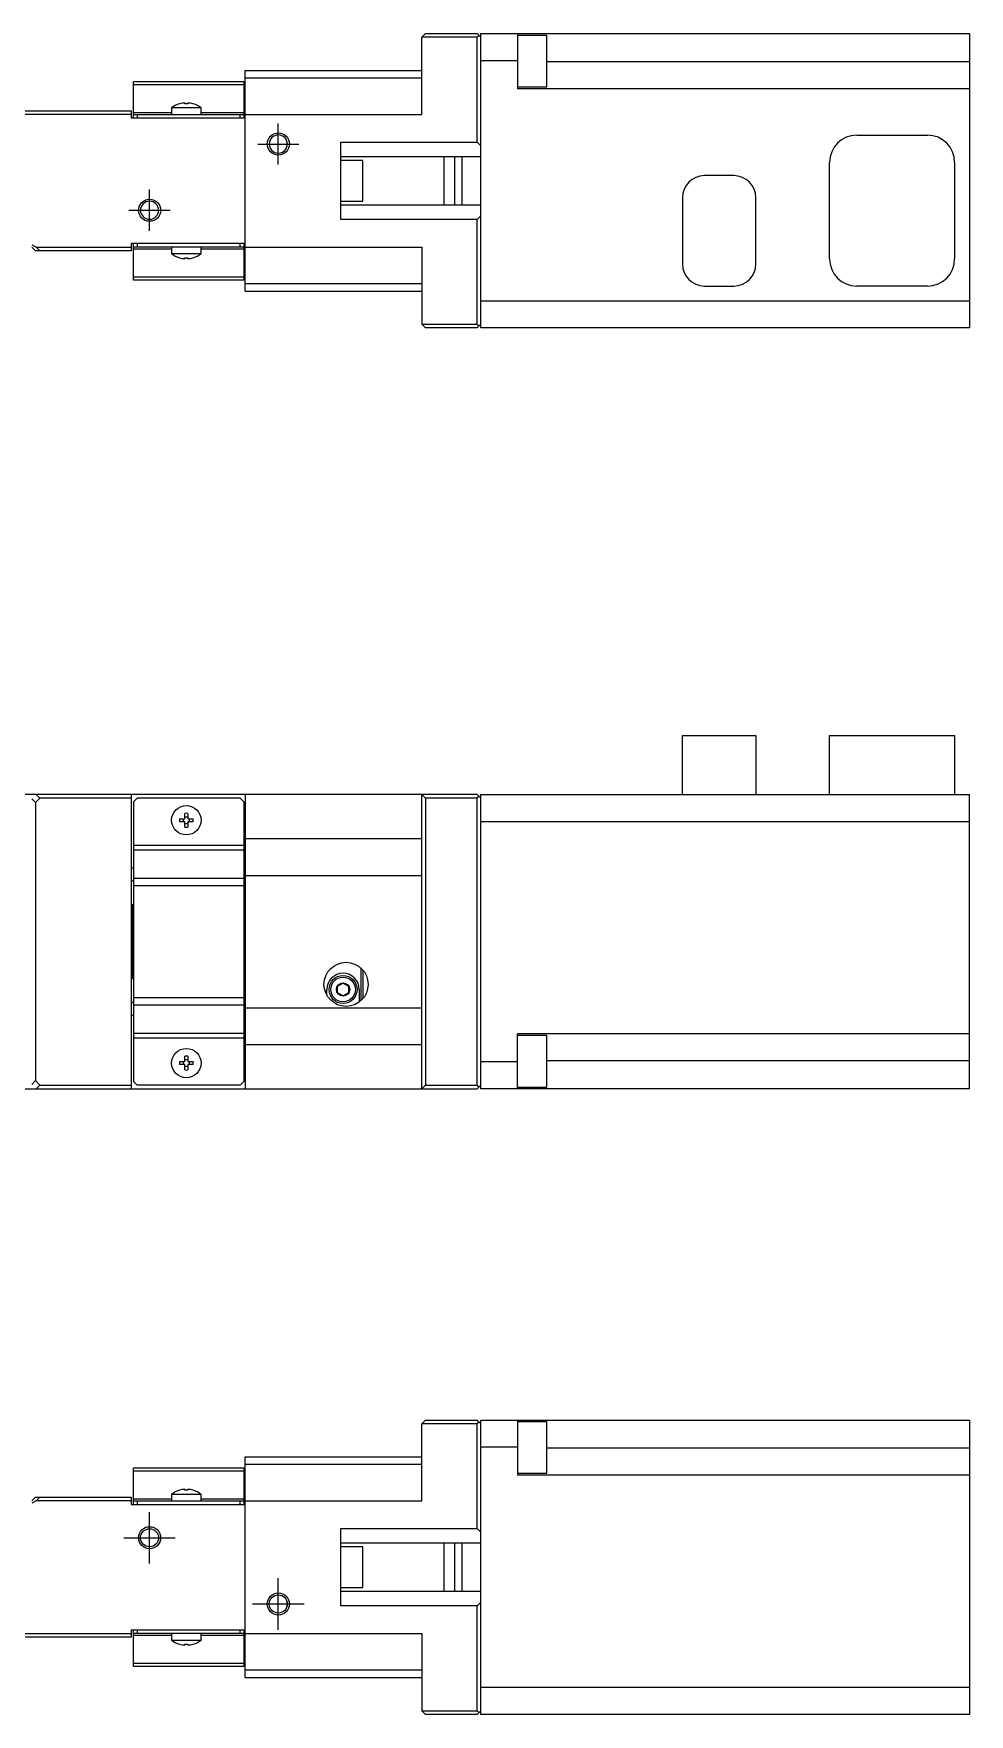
# Model space of a CAD drawing. Extents: x 0 to 582, y -8 to 238.
# Drawn here: x 148.8 to 275.9, y 10 to 238.4 of the extents above; entities that cross this region are included whole.
import ezdxf

# ---------------------------------------------------------------- set-up
doc = ezdxf.new("R2010")
doc.units = 0
doc.header["$LTSCALE"] = 0.5
doc.linetypes.add('CENTER', pattern=[50.8, 31.75, -6.35, 6.35, -6.35])
for name, color, linetype in [('MSM_CENTER', 1, 'CENTER'), ('MSM_CONTINUOUS', 7, 'CONTINUOUS'), ('MSM_NARROW', 5, 'CONTINUOUS')]:
    doc.layers.add(name, color=color, linetype=linetype)

msp = doc.modelspace()

# ---------------------------------------------------------------- linework, layer by layer
at = {"layer": 'MSM_CENTER'}
for p, q in [((182, 220.587476), (182, 226.187476)), ((179.2, 223.387476), (184.8, 223.387476)), ((164.5, 211.587476), (164.5, 217.187476)), ((161.7, 214.387476), (167.3, 214.387476)), ((164.5, 30.5), (164.5, 37.5)), ((161, 34), (168, 34)), ((182, 21.5), (182, 28.5)), ((178.5, 25), (185.5, 25))]:
    msp.add_line(p, q, dxfattribs=at)
at = {"layer": 'MSM_CONTINUOUS'}
for p, q in [((202, 238.387476), (201.5, 237.887476)), ((209, 237.887476), (201.5, 237.887476)), ((201.5, 227.387476), (201.5, 237.887476)), ((202, 238.387476), (209, 238.387476)), ((209.5, 237.887476), (209, 238.387476)), ((209, 237.887476), (209.25, 238.137476)), ((209, 223.637476), (209, 237.887476)), ((209.5, 198.387476), (209.5, 238.387476)), ((209.5, 238.387476), (275.9, 238.387476)), ((214.5, 238.387476), (214.5, 230.899251)), ((218.5, 238.150932), (214.5, 238.150932)), ((218.5, 231.150932), (218.5, 238.150932)), ((275.9, 238.387476), (275.9, 198.387476)), ((177.5, 233.387476), (201.5, 233.387476)), ((177.5, 203.387476), (177.5, 233.387476)), ((214.5, 234.687476), (209.5, 234.687476)), ((218.5, 234.599251), (275.9, 234.599251)), ((162.3, 226.887476), (162.3, 231.887476)), ((162.3, 231.887476), (177.3, 231.887476)), ((177.3, 231.448136), (162.3, 231.448136)), ((177.3, 231.887476), (177.3, 226.887476)), ((177.5, 232.387476), (201.5, 232.387476)), ((214.5, 231.150932), (218.5, 231.150932)), ((275.9, 230.899251), (214.5, 230.899251)), ((168.571291, 228.843208), (168.55, 228.843208)), ((169.3, 228.843208), (169.3, 228.974951)), ((169.7, 228.843208), (169.3, 228.843208)), ((169.7, 228.974951), (169.7, 228.843208)), ((170.45, 228.843208), (170.428709, 228.843208)), ((70.5, 227.887476), (162, 227.887476)), ((162, 227.387476), (146.5, 227.387476)), ((162, 227.887476), (162, 226.887476)), ((177.5, 226.887476), (162, 226.887476)), ((162.3, 227.680369), (167.5, 227.680369)), ((162.3, 227.387476), (177.3, 227.387476)), ((162.8, 227.387476), (162.8, 226.887476)), ((171.5, 228.285475), (167.5, 228.285475)), ((167.5, 228.285475), (167.5, 227.387476)), ((171.5, 227.387476), (171.5, 228.285475)), ((171.5, 227.680369), (177.3, 227.680369)), ((176.8, 226.887476), (176.8, 227.387476)), ((177.5, 227.387476), (201.5, 227.387476)), ((260.6, 224.587476), (270.2, 224.587476)), ((183.2, 223.119763), (183.2, 223.655189)), ((190.5, 223.637476), (209, 223.637476)), ((190.5, 213.137476), (190.5, 223.637476)), ((209.5, 221.637476), (190.5, 221.637476)), ((204.5, 221.637476), (204.5, 215.137476)), ((206, 215.137476), (206, 221.637476)), ((207, 215.137476), (207, 221.637476)), ((209.5, 223.137476), (209, 223.637476)), ((193.5, 221.137476), (190.5, 221.137476)), ((193.5, 215.637476), (193.5, 221.137476)), ((256.9, 207.787476), (256.9, 220.887476)), ((273.9, 220.887476), (273.9, 207.787476)), ((243.9, 219.087476), (239.9, 219.087476)), ((190.5, 215.637476), (193.5, 215.637476)), ((190.5, 215.137476), (209.5, 215.137476)), ((236.9, 216.087476), (236.9, 207.087476)), ((246.9, 207.087476), (246.9, 216.087476)), ((209, 213.137476), (190.5, 213.137476)), ((209, 213.137476), (209.5, 213.637476)), ((209, 198.887476), (209, 213.137476)), ((148.5, 209.693662), (149.112372, 209.387476)), ((149, 208.887476), (148.5, 209.387476)), ((162, 208.887476), (149, 208.887476)), ((149.112372, 209.387476), (162, 209.387476)), ((149.112372, 209.387476), (149.612372, 208.887476)), ((177.5, 209.887476), (162, 209.887476)), ((162, 209.887476), (162, 208.887476)), ((162.3, 204.887476), (162.3, 209.887476)), ((177.3, 209.387476), (162.3, 209.387476)), ((167.5, 209.094583), (162.3, 209.094583)), ((162.8, 209.887476), (162.8, 209.387476)), ((167.5, 209.387476), (167.5, 208.489477)), ((167.5, 208.489477), (171.5, 208.489477)), ((168.55, 207.931744), (168.571291, 207.931744)), ((169.3, 207.931744), (169.7, 207.931744)), ((169.3, 207.8), (169.3, 207.931744)), ((169.7, 207.931744), (169.7, 207.8)), ((170.428709, 207.931744), (170.45, 207.931744)), ((171.5, 208.489477), (171.5, 209.387476)), ((177.3, 209.094583), (171.5, 209.094583)), ((176.8, 209.387476), (176.8, 209.887476)), ((177.3, 209.887476), (177.3, 204.887476)), ((177.5, 209.387476), (201.5, 209.387476)), ((201.5, 209.387476), (201.5, 198.887476)), ((162.3, 205.326816), (177.3, 205.326816)), ((177.3, 204.887476), (162.3, 204.887476)), ((201.5, 204.387476), (177.5, 204.387476)), ((177.5, 203.387476), (201.5, 203.387476)), ((239.9, 204.087476), (243.9, 204.087476)), ((270.2, 204.087476), (260.6, 204.087476)), ((209.5, 202.087476), (275.9, 202.087476)), ((201.5, 198.887476), (202, 198.387476)), ((201.5, 198.887476), (209, 198.887476)), ((209.25, 198.637476), (209, 198.887476)), ((209, 198.387476), (209.5, 198.887476)), ((209, 198.387476), (202, 198.387476)), ((275.9, 198.387476), (209.5, 198.387476)), ((236.9, 135), (236.9, 143)), ((236.9, 143), (246.9, 143)), ((246.9, 143), (246.9, 135)), ((256.9, 135), (256.9, 143)), ((256.9, 143), (273.9, 143)), ((273.9, 143), (273.9, 135)), ((209, 135), (140, 135)), ((149.112372, 135), (149.612372, 134.5)), ((162, 135), (162, 95)), ((177.5, 135), (177.5, 95)), ((201.5, 135), (202, 134.5)), ((201.5, 95), (201.5, 135)), ((209.5, 134.5), (209, 135)), ((209, 134.5), (209.25, 134.75)), ((209.5, 95), (209.5, 135)), ((209.5, 135), (275.9, 135)), ((275.9, 95), (275.9, 135)), ((149, 133.887628), (148.5, 134.387628)), ((149.612372, 134.5), (149, 133.887628)), ((149, 133.887628), (149, 96.112373)), ((162, 134.5), (149.612372, 134.5)), ((162.8, 134.5), (162.3, 134)), ((162.3, 134), (162.3, 96)), ((176.8, 134.5), (162.8, 134.5)), ((177.3, 134), (176.8, 134.5)), ((177.3, 134), (177.3, 96)), ((202, 134.5), (202, 95.5)), ((209, 134.5), (202, 134.5)), ((209, 95.5), (209, 134.5)), ((168.571291, 131.7), (169.3, 131.7)), ((169.3, 131.3), (168.571291, 131.3)), ((169.3, 131.7), (169.3, 132.428709)), ((169.3, 130.571291), (169.3, 131.3)), ((169.7, 132.428709), (169.7, 131.7)), ((169.7, 131.7), (170.428709, 131.7)), ((169.7, 131.3), (169.7, 130.571291)), ((170.428709, 131.3), (169.7, 131.3)), ((275.9, 131.3), (209.5, 131.3)), ((162.3, 128.121321), (177.3, 128.121321)), ((177.5, 129), (201.5, 129)), ((177.3, 127.414214), (162.3, 127.414214)), ((162.3, 125), (162, 125)), ((162.3, 123.646447), (177.3, 123.646447)), ((177.5, 125), (177.3, 125)), ((177.5, 124), (201.5, 124)), ((162, 123.25), (162.3, 123.25)), ((177.3, 122.585787), (162.3, 122.585787)), ((177.5, 122.272971), (177.3, 122.272971)), ((162.2, 120), (162, 119.8)), ((162.2, 120), (162.2, 110)), ((162.3, 120), (162.2, 120)), ((177.5, 119.772971), (177.3, 119.772971)), ((177.3, 117.272971), (177.5, 117.272971)), ((177.5, 112.727029), (177.3, 112.727029)), ((162, 110.2), (162.2, 110)), ((162.2, 110), (162.3, 110)), ((177.3, 110.227029), (177.5, 110.227029)), ((193.2, 111.436068), (193.2, 106.963932)), ((193.5, 111.126136), (193.5, 107.273864)), ((193.5, 111), (193.6, 111)), ((162.3, 107.414214), (177.3, 107.414214)), ((177.3, 107.727029), (177.5, 107.727029)), ((188.6, 107.703337), (188.6, 108.5)), ((190.05, 108.933013), (190.8, 109.366026)), ((190.05, 108.066988), (190.05, 108.933013)), ((190.8, 107.633975), (190.05, 108.066988)), ((190.8, 109.366026), (191.55, 108.933013)), ((191.55, 108.066988), (190.8, 107.633975)), ((191.55, 108.933013), (191.55, 108.066988)), ((193, 108.5), (193, 106.8)), ((162.3, 106.75), (162, 106.75)), ((177.3, 106.353554), (162.3, 106.353554)), ((177.5, 106), (201.5, 106)), ((162, 105), (162.3, 105)), ((177.3, 105), (177.5, 105)), ((162.3, 102.585787), (177.3, 102.585787)), ((177.3, 101.87868), (162.3, 101.87868)), ((201.5, 101), (177.5, 101)), ((214.5, 95), (214.5, 102.488225)), ((275.9, 102.488225), (214.5, 102.488225)), ((218.5, 102.236544), (214.5, 102.236544)), ((218.5, 95.236544), (218.5, 102.236544)), ((168.571291, 98.7), (169.3, 98.7)), ((169.3, 98.3), (168.571291, 98.3)), ((169.3, 98.7), (169.3, 99.428709)), ((169.3, 97.571291), (169.3, 98.3)), ((169.7, 99.428709), (169.7, 98.7)), ((169.7, 98.7), (170.428709, 98.7)), ((170.428709, 98.3), (169.7, 98.3)), ((169.7, 98.3), (169.7, 97.571291)), ((209.5, 98.7), (214.5, 98.7)), ((275.9, 98.788225), (218.5, 98.788225)), ((148.5, 95.612373), (149, 96.112373)), ((149, 96.112373), (149.612372, 95.5)), ((162.3, 96), (162.8, 95.5)), ((176.8, 95.5), (177.3, 96)), ((140, 95), (209, 95)), ((149.612372, 95.5), (149.112372, 95)), ((149.612372, 95.5), (162, 95.5)), ((176.8, 95.5), (162.8, 95.5)), ((202, 95.5), (201.5, 95)), ((202, 95.5), (209, 95.5)), ((209.25, 95.25), (209, 95.5)), ((209, 95), (209.5, 95.5)), ((275.9, 95), (209.5, 95)), ((214.5, 95.236544), (218.5, 95.236544)), ((202, 50), (201.5, 49.5)), ((201.5, 39), (201.5, 49.5)), ((209, 49.5), (201.5, 49.5)), ((202, 50), (209, 50)), ((209.5, 49.5), (209, 50)), ((209, 49.5), (209.25, 49.75)), ((209, 35.25), (209, 49.5)), ((209.5, 10), (209.5, 50)), ((209.5, 50), (275.9, 50)), ((214.5, 50), (214.5, 42.511775)), ((218.5, 49.763456), (214.5, 49.763456)), ((218.5, 42.763456), (218.5, 49.763456)), ((275.9, 50), (275.9, 10)), ((214.5, 46.3), (209.5, 46.3)), ((218.5, 46.211775), (275.9, 46.211775)), ((162.3, 38.5), (162.3, 43.5)), ((162.3, 43.5), (177.3, 43.5)), ((177.3, 43.5), (177.3, 38.5)), ((177.5, 15), (177.5, 45)), ((177.5, 45), (201.5, 45)), ((177.5, 44), (201.5, 44)), ((177.3, 43.06066), (162.3, 43.06066)), ((214.5, 42.763456), (218.5, 42.763456)), ((275.9, 42.511775), (214.5, 42.511775)), ((148.5, 39), (149, 39.5)), ((149.112372, 39), (148.5, 38.693814)), ((149, 39.5), (162, 39.5)), ((149.612372, 39.5), (149.112372, 39)), ((162, 39), (149.112372, 39)), ((162, 39.5), (162, 38.5)), ((162.3, 39.292893), (167.5, 39.292893)), ((162.3, 39), (177.3, 39)), ((162.8, 39), (162.8, 38.5)), ((171.5, 39.897999), (167.5, 39.897999)), ((167.5, 39.897999), (167.5, 39)), ((168.571291, 40.455732), (168.55, 40.455732)), ((169.3, 40.455732), (169.3, 40.587476)), ((169.7, 40.455732), (169.3, 40.455732)), ((169.7, 40.587476), (169.7, 40.455732)), ((170.45, 40.455732), (170.428709, 40.455732)), ((171.5, 39), (171.5, 39.897999)), ((171.5, 39.292893), (177.3, 39.292893)), ((176.8, 38.5), (176.8, 39)), ((177.5, 39), (201.5, 39)), ((162, 38.5), (177.5, 38.5)), ((190.5, 24.75), (190.5, 35.25)), ((190.5, 35.25), (209, 35.25)), ((209.5, 34.75), (209, 35.25)), ((209.5, 33.25), (190.5, 33.25)), ((193.5, 32.75), (190.5, 32.75)), ((193.5, 27.25), (193.5, 32.75)), ((204.5, 33.25), (204.5, 26.75)), ((206, 26.75), (206, 33.25)), ((207, 26.75), (207, 33.25)), ((183.2, 24.732287), (183.2, 25.267713)), ((190.5, 27.25), (193.5, 27.25)), ((190.5, 26.75), (209.5, 26.75)), ((209, 24.75), (209.5, 25.25)), ((209, 24.75), (190.5, 24.75)), ((209, 10.5), (209, 24.75)), ((140, 21), (162, 21)), ((162, 21.5), (177.5, 21.5)), ((162, 21.5), (162, 20.5)), ((162.3, 16.5), (162.3, 21.5)), ((177.3, 21), (162.3, 21)), ((167.5, 20.707107), (162.3, 20.707107)), ((162.8, 21.5), (162.8, 21)), ((167.5, 21), (167.5, 20.102001)), ((171.5, 20.102001), (171.5, 21)), ((177.3, 20.707107), (171.5, 20.707107)), ((176.8, 21), (176.8, 21.5)), ((177.3, 21.5), (177.3, 16.5)), ((177.5, 21), (201.5, 21)), ((201.5, 21), (201.5, 10.5)), ((162, 20.5), (139.8, 20.5)), ((167.5, 20.102001), (171.5, 20.102001)), ((168.55, 19.544268), (168.571291, 19.544268)), ((169.3, 19.544268), (169.7, 19.544268)), ((169.3, 19.412525), (169.3, 19.544268)), ((169.7, 19.544268), (169.7, 19.412525)), ((170.428709, 19.544268), (170.45, 19.544268)), ((162.3, 16.93934), (177.3, 16.93934)), ((177.3, 16.5), (162.3, 16.5)), ((201.5, 16), (177.5, 16)), ((177.5, 15), (201.5, 15)), ((209.5, 13.7), (275.9, 13.7)), ((201.5, 10.5), (209, 10.5)), ((201.5, 10.5), (202, 10)), ((209, 10), (202, 10)), ((209.25, 10.25), (209, 10.5)), ((209, 10), (209.5, 10.5)), ((275.9, 10), (209.5, 10))]:
    msp.add_line(p, q, dxfattribs=at)
at = {"layer": 'MSM_CONTINUOUS', "extrusion": (0, 0, -1)}
for centre in [(-182, 223.387476), (-164.5, 214.387476)]:
    msp.add_circle(centre, 1.2295, dxfattribs=at)
at = {"layer": 'MSM_CONTINUOUS'}
for centre, radius in [((169.5, 131.5), 2), ((191.2, 109.2), 3), ((190.8, 108.5), 1.9), ((190.8, 108.5), 1.66906), ((190.8, 108.5), 0.9), ((169.5, 98.5), 2), ((164.5, 34), 1.2295), ((182, 25), 1.2295)]:
    msp.add_circle(centre, radius, dxfattribs=at)
for centre, radius, start, end in [((169.5, 225.787476), 3.2, 107.270005, 128.682187), ((169.5, 225.787476), 3.193744, 93.59035, 106.905258), ((169.5, 225.787476), 3.193744, 73.094742, 86.40965), ((169.5, 225.787476), 3.2, 51.317813, 72.729995), ((260.6, 220.887476), 3.7, 90, 180), ((270.2, 220.887476), 3.7, 0, 90), ((239.9, 216.087476), 3, 90, 180), ((243.9, 216.087476), 3, 0, 90), ((169.5, 210.987476), 3.2, 231.317813, 252.729995), ((169.5, 210.987476), 3.193744, 253.094742, 266.40965), ((169.5, 210.987476), 3.193744, 273.59035, 286.905258), ((169.5, 210.987476), 3.2, 287.270005, 308.682187), ((239.9, 207.087476), 3, 180, 270), ((243.9, 207.087476), 3, 270, 0), ((260.6, 207.787476), 3.7, 180, 270), ((270.2, 207.787476), 3.7, 270, 0), ((169.5, 131.5), 0.95, 167.846803, 192.153197), ((169.5, 131.5), 0.435085, 152.633517, 207.366483), ((169.5, 131.5), 0.95, 77.846803, 102.153197), ((169.5, 131.5), 0.435085, 62.633517, 117.366483), ((169.5, 131.5), 0.435085, 242.633517, 297.366483), ((169.5, 131.5), 0.95, 257.846803, 282.153197), ((169.5, 131.5), 0.435085, 332.633517, 27.366483), ((169.5, 131.5), 0.95, 347.846803, 12.153197), ((190.8, 108.499985), 2.2, 0.000405, 179.999595), ((169.5, 98.5), 0.95, 167.846803, 192.153197), ((169.5, 98.5), 0.435085, 152.633517, 207.366483), ((169.5, 98.5), 0.95, 77.846803, 102.153197), ((169.5, 98.5), 0.435085, 62.633517, 117.366483), ((169.5, 98.5), 0.435085, 332.633517, 27.366483), ((169.5, 98.5), 0.95, 347.846803, 12.153197), ((169.5, 98.5), 0.435085, 242.633517, 297.366483), ((169.5, 98.5), 0.95, 257.846803, 282.153197), ((169.5, 37.4), 3.2, 107.270005, 128.682187), ((169.5, 37.4), 3.193744, 93.59035, 106.905258), ((169.5, 37.4), 3.193744, 73.094742, 86.40965), ((169.5, 37.4), 3.2, 51.317813, 72.729995), ((169.5, 22.6), 3.2, 231.317813, 252.729995), ((169.5, 22.6), 3.193744, 253.094742, 266.40965), ((169.5, 22.6), 3.193744, 273.59035, 286.905258), ((169.5, 22.6), 3.2, 287.270005, 308.682187)]:
    msp.add_arc(centre, radius, start, end, dxfattribs=at)
at = {"layer": 'MSM_NARROW'}
for centre in [(182, 223.387476), (164.5, 214.387476), (164.5, 34), (182, 25)]:
    msp.add_circle(centre, 1.5, dxfattribs=at)

doc.saveas('drawing.dxf')
